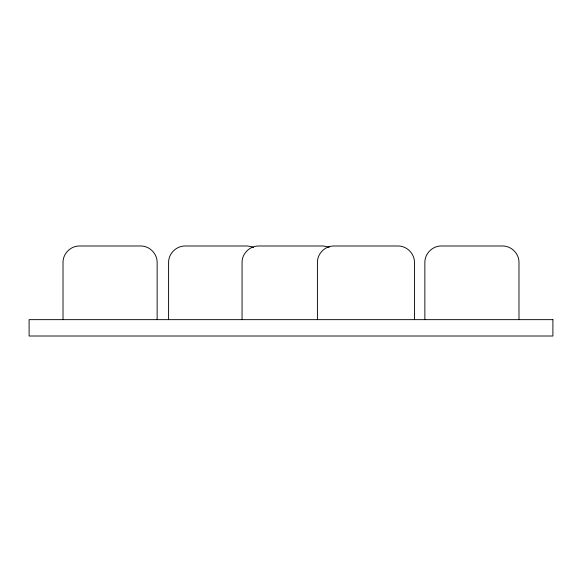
<?xml version="1.0" encoding="UTF-8"?>
<svg xmlns="http://www.w3.org/2000/svg" width="582" height="582" viewBox="0 0 582 582"><rect width="100%" height="100%" fill="white"/><g stroke="black" fill="none" stroke-linecap="round" stroke-linejoin="round"><path stroke-width="0.87" d="M329.296 247.197L323.432 245.99L258.568 245.99C249.787 245.924 242.01 253.541 242.061 262.351L242.061 319.649M253.679 247.525L251.293 246.542L247.015 245.99L185.098 245.99C176.317 245.924 168.54 253.541 168.591 262.351L168.591 319.649M518.984 319.649L518.984 262.351C519.042 253.592 511.382 245.931 502.615 245.99L441.229 245.99C432.47 245.931 424.802 253.592 424.86 262.351L424.86 319.649M414.464 319.649L414.464 262.351C414.522 253.592 406.854 245.931 398.095 245.99L333.784 245.99C325.025 245.931 317.365 253.592 317.416 262.351L317.416 319.649M157.14 319.649L157.14 262.351C157.198 253.592 149.53 245.931 140.771 245.99L79.385 245.99C70.618 245.931 62.958 253.592 63.016 262.351L63.016 319.649M552.9 319.649L29.1 319.649L29.1 336.01L552.9 336.01L552.9 319.649"/></g></svg>
